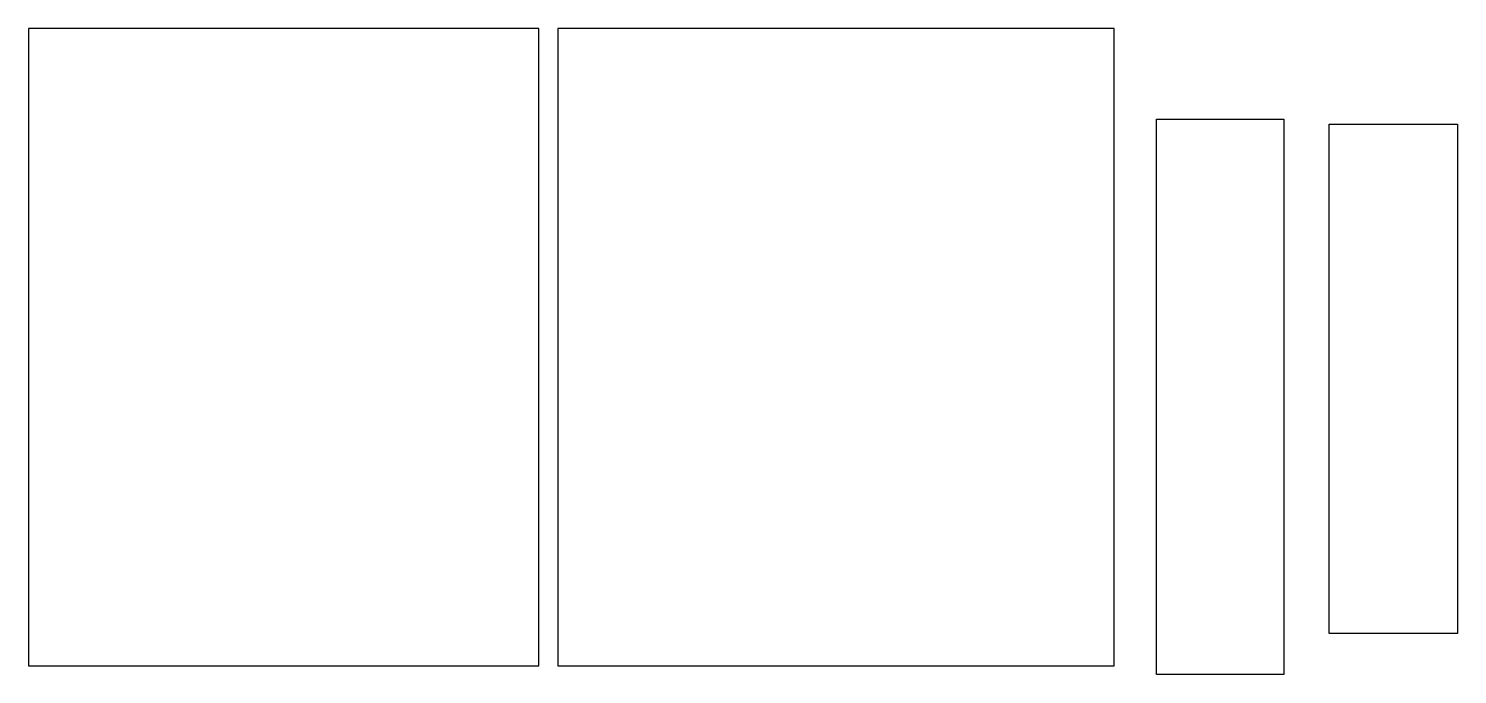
# Model space of a CAD drawing. Extents: x 24 to 584, y 18 to 271.
import ezdxf

# ---------------------------------------------------------------- set-up
doc = ezdxf.new("R2010")
doc.units = 0
doc.layers.get('0').update_dxf_attribs({"linetype": 'CONTINUOUS'})

msp = doc.modelspace()

# ---------------------------------------------------------------- linework, layer by layer
at = {"color": 1}
for points in [[(224.202122, 21.087536), (224.202122, 271.087547), (24.202123, 271.087547), (24.202123, 21.087536)], [(449.615216, 21.099178), (449.615216, 271.087547), (231.610456, 271.087547), (231.610456, 21.099178)], [(466.265974, 235.607493), (516.094909, 235.607493), (516.094909, 17.76856), (466.265974, 17.76856)], [(533.881939, 233.615765), (584.173944, 233.615765), (584.173944, 33.804755), (533.881939, 33.804755)]]:
    msp.add_lwpolyline(points, close=True, dxfattribs=at)

doc.saveas('drawing.dxf')
